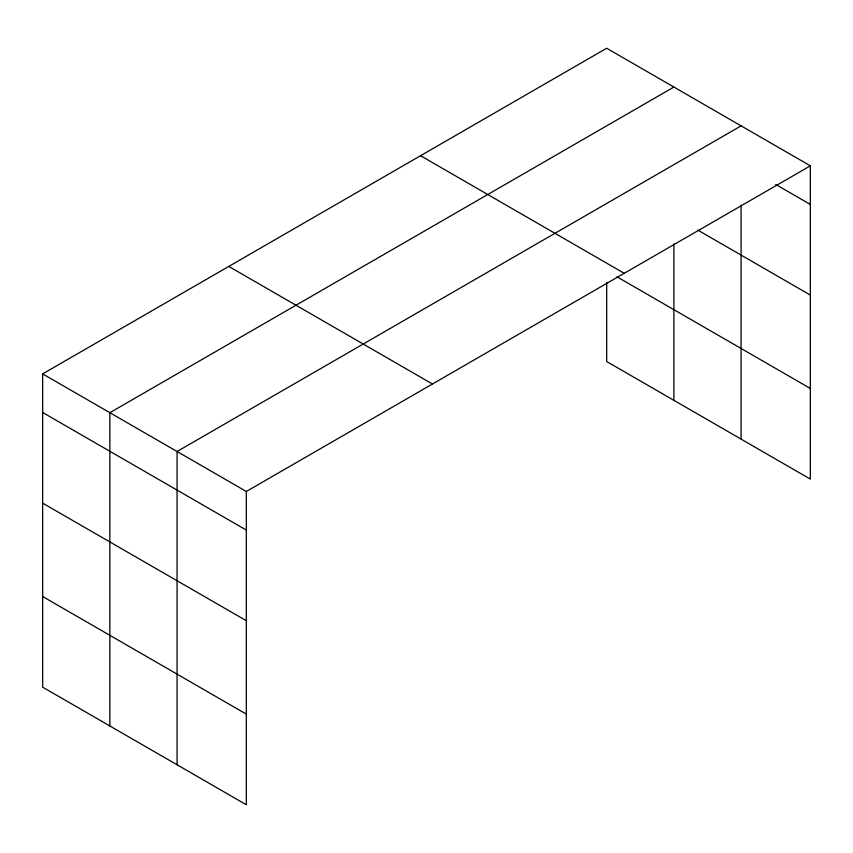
<?xml version="1.0" encoding="UTF-8"?>
<svg xmlns="http://www.w3.org/2000/svg" width="853" height="853" viewBox="0 0 853 853"><rect width="100%" height="100%" fill="white"/><g stroke="black" fill="none" stroke-linecap="round" stroke-linejoin="round"><path stroke-width="1.28" d="M810.35 165.834L606.686 48.248L42.65 373.891L42.65 687.166L246.314 804.752L246.314 491.477L810.35 165.834L810.35 479.109L606.686 361.523L606.686 282.706M673.891 87.049L109.856 412.692L109.856 725.967M741.097 125.86L177.072 451.493L177.072 764.768M775.729 184.451L810.35 204.443M697.818 230.107L810.35 295.085M420.55 155.704L624.215 273.301M616.932 276.798L810.35 388.467M228.785 266.424L432.45 384.01M42.65 373.891L246.314 491.477M42.65 412.489L246.314 530.076M42.65 503.131L246.314 620.717M42.65 596.524L246.314 714.11M741.097 205.178L741.097 439.135M673.891 243.915L673.891 400.324"/></g></svg>
